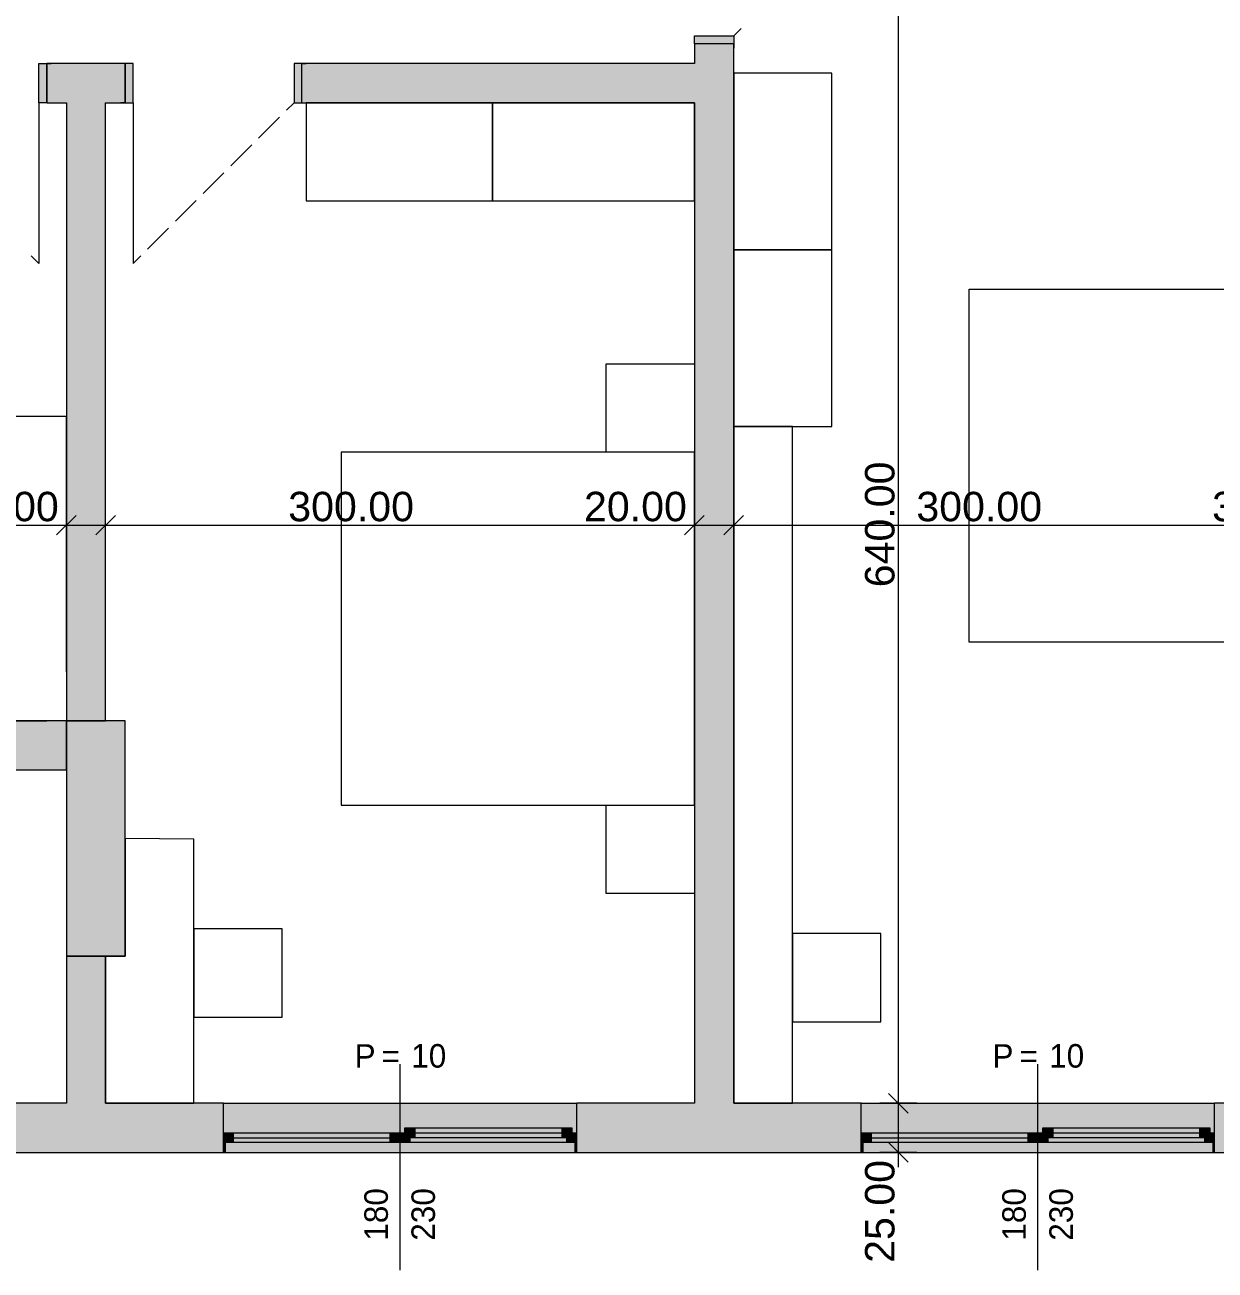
# Model space of a CAD drawing. Header units: millimetres. Extents: x 5493291 to 5652041, y -5155064 to -5098765.
# Drawn here: x 5590895 to 5596958, y -5131592 to -5125245 of the extents above; entities that cross this region are included whole.
import ezdxf

# ---------------------------------------------------------------- set-up
doc = ezdxf.new("R2010")
doc.units = ezdxf.units.MM
doc.header["$MEASUREMENT"] = 0
for name, color, linetype, lineweight in [('Drawing & Figure_Pen_No__1', 7, 'Continuous', 13), ('Drawing & Figure_Pen_No__101', 252, 'Continuous', 13), ('Drawing & Figure_Pen_No__2', 8, 'Continuous', 13)]:
    doc.layers.add(name, color=color, linetype=linetype, lineweight=lineweight)
for name, color, linetype, lineweight, true_color in [('Drawing & Figure_Pen_No__145', 7, 'Continuous', 13, 0x0077b0), ('Drawing & Figure_Pen_No__181', 7, 'Continuous', 5, 0x282828), ('Drawing & Figure_Pen_No__61', 7, 'Continuous', 13, 0x6a6a6a)]:
    doc.layers.add(name, color=color, linetype=linetype, lineweight=lineweight, true_color=true_color)
doc.styles.add('GENERATED_STYLE_1', font='GIL_____.TTF')
doc.styles.add('GENERATED_STYLE_2', font='arial.ttf')

msp = doc.modelspace()

# ---------------------------------------------------------------- hatches: boundary and pattern name
at = {"layer": 'Drawing & Figure_Pen_No__1', "linetype": 'Continuous', "lineweight": 0, "true_color": 0xffffff}
for points in [[(5594305.7, -5125341.6), (5594505.9, -5125341.6), (5594505.9, -5125301.6), (5594305.7, -5125301.6)], [(5594305.7, -5130741.6), (5594505.9, -5130741.6), (5594505.9, -5125341.6), (5594305.7, -5125341.6)], [(5591005.9, -5125641.6), (5591005.9, -5125441.6), (5590965.5, -5125441.6), (5590965.5, -5125641.6)], [(5591005.9, -5125641.6), (5591405.7, -5125641.6), (5591405.7, -5125441.6), (5591005.9, -5125441.6)], [(5591405.7, -5125641.6), (5591445.5, -5125641.6), (5591445.5, -5125441.6), (5591405.7, -5125441.6)], [(5592305.6, -5125441.6), (5592265.8, -5125441.6), (5592265.8, -5125641.6), (5592305.6, -5125641.6)], [(5592305.6, -5125641.6), (5594305.7, -5125641.6), (5594305.7, -5125441.6), (5592305.6, -5125441.6)], [(5591105.7, -5125641.6), (5591105.7, -5128791.4), (5591305.9, -5128791.4), (5591305.9, -5125641.6)], [(5590555.6, -5128991.6), (5590555.6, -5129041.5), (5591105.7, -5129041.5), (5591105.7, -5128791.4), (5590555.6, -5128791.4), (5590555.6, -5128941.7)], [(5591105.7, -5129992), (5591105.7, -5130741.6), (5591305.9, -5130741.6), (5591305.9, -5129992)], [(5590555.6, -5130741.6), (5590555.6, -5130991.7), (5591905.8, -5130991.7), (5591905.8, -5130941.8), (5591905.8, -5130891.9), (5591905.8, -5130741.6)], [(5593705.7, -5130941.8), (5593705.7, -5130891.9), (5593705.7, -5130741.6), (5591905.8, -5130741.6), (5591905.8, -5130891.9), (5591905.8, -5130941.8)], [(5593705.7, -5130941.8), (5593705.7, -5130991.7), (5594305.7, -5130991.7), (5594305.7, -5130741.6), (5593705.7, -5130741.6), (5593705.7, -5130891.9)], [(5594305.7, -5130741.6), (5594305.7, -5130991.7), (5595155.7, -5130991.7), (5595155.7, -5130941.8), (5595155.7, -5130891.9), (5595155.7, -5130741.6)], [(5596955.6, -5130941.8), (5596955.6, -5130891.9), (5596955.6, -5130741.6), (5595155.7, -5130741.6), (5595155.7, -5130891.9), (5595155.7, -5130941.8)], [(5596955.6, -5130941.8), (5596955.6, -5130991.7), (5598305.8, -5130991.7), (5598305.8, -5130741.6), (5596955.6, -5130741.6), (5596955.6, -5130891.9)], [(5591905.8, -5130891.9), (5591905.8, -5130941.8), (5591955.7, -5130941.8), (5591955.7, -5130891.9)], [(5591955.7, -5130891.9), (5591955.7, -5130941.8), (5592755.9, -5130941.8), (5592755.9, -5130891.9)], [(5592805.8, -5130941.8), (5592805.8, -5130891.9), (5592755.9, -5130891.9), (5592755.9, -5130941.8)], [(5592805.8, -5130891.9), (5592805.8, -5130941.8), (5592855.7, -5130941.8), (5592855.7, -5130916.8), (5592830.7, -5130916.8), (5592830.7, -5130891.9)], [(5592830.7, -5130866.9), (5592830.7, -5130916.8), (5592880.6, -5130916.8), (5592880.6, -5130866.9)], [(5593630.9, -5130866.9), (5592880.6, -5130866.9), (5592880.6, -5130916.8), (5592855.7, -5130916.8), (5592855.7, -5130941.8), (5593655.8, -5130941.8), (5593655.8, -5130916.8), (5593630.9, -5130916.8)], [(5593630.9, -5130916.8), (5593630.9, -5130866.9), (5592880.6, -5130866.9), (5592880.6, -5130916.8)], [(5593680.8, -5130916.8), (5593680.8, -5130866.9), (5593630.9, -5130866.9), (5593630.9, -5130916.8)], [(5593705.7, -5130941.8), (5593705.7, -5130891.9), (5593680.8, -5130891.9), (5593680.8, -5130916.8), (5593655.8, -5130916.8), (5593655.8, -5130941.8)], [(5595155.7, -5130891.9), (5595155.7, -5130941.8), (5595205.6, -5130941.8), (5595205.6, -5130891.9)], [(5595205.6, -5130891.9), (5595205.6, -5130941.8), (5596005.8, -5130941.8), (5596005.8, -5130891.9)], [(5596055.7, -5130941.8), (5596055.7, -5130891.9), (5596005.8, -5130891.9), (5596005.8, -5130941.8)], [(5596055.7, -5130891.9), (5596055.7, -5130941.8), (5596105.6, -5130941.8), (5596105.6, -5130916.8), (5596080.6, -5130916.8), (5596080.6, -5130891.9)], [(5596080.6, -5130866.9), (5596080.6, -5130916.8), (5596131.1, -5130916.8), (5596131.1, -5130866.9)], [(5596880.8, -5130866.9), (5596131.1, -5130866.9), (5596131.1, -5130916.8), (5596105.6, -5130916.8), (5596105.6, -5130941.8), (5596905.7, -5130941.8), (5596905.7, -5130916.8), (5596880.8, -5130916.8)], [(5596880.8, -5130916.8), (5596880.8, -5130866.9), (5596131.1, -5130866.9), (5596131.1, -5130916.8)], [(5596930.7, -5130916.8), (5596930.7, -5130866.9), (5596880.8, -5130866.9), (5596880.8, -5130916.8)], [(5596955.6, -5130941.8), (5596955.6, -5130891.9), (5596930.7, -5130891.9), (5596930.7, -5130916.8), (5596905.7, -5130916.8), (5596905.7, -5130941.8)], [(5591905.8, -5130941.8), (5591905.8, -5130991.7), (5591915.9, -5130991.7), (5593695.6, -5130991.7), (5593705.7, -5130991.7), (5593705.7, -5130941.8)], [(5591915.9, -5130991.7), (5591915.9, -5130941.8), (5591905.8, -5130941.8), (5591905.8, -5130991.7)], [(5593705.7, -5130991.7), (5593705.7, -5130941.8), (5593695.6, -5130941.8), (5593695.6, -5130991.7)], [(5595155.7, -5130941.8), (5595155.7, -5130991.7), (5595165.8, -5130991.7), (5596946.1, -5130991.7), (5596955.6, -5130991.7), (5596955.6, -5130941.8)], [(5595165.8, -5130991.7), (5595165.8, -5130941.8), (5595155.7, -5130941.8), (5595155.7, -5130991.7)], [(5596955.6, -5130991.7), (5596955.6, -5130941.8), (5596946.1, -5130941.8), (5596946.1, -5130991.7)]]:
    msp.add_hatch(color=7, dxfattribs=at).paths.add_polyline_path(points)
at = {"layer": 'Drawing & Figure_Pen_No__1', "linetype": 'Continuous', "lineweight": 0, "true_color": 0x000000}
msp.add_hatch(color=18, dxfattribs=at).paths.add_polyline_path([(5591405.7, -5128791.4), (5591105.7, -5128791.4), (5591105.7, -5129992), (5591405.7, -5129992)])

# ---------------------------------------------------------------- linework, layer by layer
at = {"layer": 'Drawing & Figure_Pen_No__1', "color": 7, "linetype": 'Continuous', "lineweight": 13}
for points in [[(5595344.6, -5130741.6), (5595344.6, -5124341.6)], [(5594305.7, -5125341.6), (5594305.7, -5125363.6)], [(5594505.9, -5125341.6), (5594305.7, -5125341.6)], [(5594305.7, -5125341.6), (5594305.7, -5125441.6)], [(5594505.9, -5125341.6), (5594305.7, -5125341.6)], [(5594505.9, -5125341.6), (5594305.7, -5125341.6)], [(5594305.7, -5125341.6), (5594305.7, -5125363.6)], [(5594305.7, -5125341.6), (5594305.7, -5125363.6)], [(5594505.9, -5125341.6), (5594505.9, -5125363.6)], [(5594505.9, -5130741.6), (5594505.9, -5125341.6)], [(5594505.9, -5125341.6), (5594505.9, -5125363.6)], [(5594505.9, -5125341.6), (5594505.9, -5125363.6)], [(5591005.9, -5125441.6), (5591027.9, -5125441.6)], [(5591005.9, -5125641.6), (5591005.9, -5125441.6)], [(5591405.7, -5125441.6), (5591005.9, -5125441.6)], [(5591005.9, -5125641.6), (5591005.9, -5125441.6)], [(5591005.9, -5125641.6), (5591005.9, -5125441.6)], [(5591005.9, -5125441.6), (5591027.9, -5125441.6)], [(5591005.9, -5125441.6), (5591027.9, -5125441.6)], [(5591405.7, -5125441.6), (5591383.7, -5125441.6)], [(5591405.7, -5125441.6), (5591383.7, -5125441.6)], [(5591405.7, -5125441.6), (5591383.7, -5125441.6)], [(5591405.7, -5125641.6), (5591405.7, -5125441.6)], [(5591405.7, -5125641.6), (5591405.7, -5125441.6)], [(5591405.7, -5125641.6), (5591405.7, -5125441.6)], [(5592305.6, -5125441.6), (5592327.6, -5125441.6)], [(5592305.6, -5125641.6), (5592305.6, -5125441.6)], [(5594305.7, -5125441.6), (5592305.6, -5125441.6)], [(5592305.6, -5125641.6), (5592305.6, -5125441.6)], [(5592305.6, -5125641.6), (5592305.6, -5125441.6)], [(5592305.6, -5125441.6), (5592327.6, -5125441.6)], [(5592305.6, -5125441.6), (5592327.6, -5125441.6)], [(5591005.9, -5125641.6), (5591027.9, -5125641.6)], [(5591005.9, -5125641.6), (5591105.7, -5125641.6)], [(5591005.9, -5125641.6), (5591027.9, -5125641.6)], [(5591005.9, -5125641.6), (5591027.9, -5125641.6)], [(5591105.7, -5125641.6), (5591105.7, -5128791.4)], [(5591305.9, -5125641.6), (5591405.7, -5125641.6)], [(5591305.9, -5128791.4), (5591305.9, -5125641.6)], [(5591405.7, -5125641.6), (5591383.7, -5125641.6)], [(5591405.7, -5125641.6), (5591383.7, -5125641.6)], [(5591405.7, -5125641.6), (5591383.7, -5125641.6)], [(5592305.6, -5125641.6), (5592327.6, -5125641.6)], [(5592305.6, -5125641.6), (5594305.7, -5125641.6)], [(5592305.6, -5125641.6), (5592327.6, -5125641.6)], [(5592305.6, -5125641.6), (5592327.6, -5125641.6)], [(5594305.7, -5125641.6), (5594305.7, -5130741.6)], [(5591105.7, -5127888.5), (5591105.7, -5127700.8)], [(5591305.9, -5127888.5), (5591305.9, -5127700.8)], [(5594305.7, -5127888.5), (5594305.7, -5127700.8)], [(5594505.9, -5127888.5), (5594505.9, -5127700.8)], [(5583905.6, -5127794.7), (5591105.7, -5127794.7)], [(5591105.7, -5127794.7), (5591305.9, -5127794.7)], [(5591305.9, -5127794.7), (5594305.7, -5127794.7)], [(5594305.7, -5127794.7), (5594505.9, -5127794.7)], [(5594505.9, -5127794.7), (5597505.7, -5127794.7)], [(5591105.7, -5128791.4), (5590555.6, -5128791.4)], [(5591105.7, -5128791.4), (5591305.9, -5128791.4)], [(5591105.7, -5129041.5), (5591105.7, -5128791.4)], [(5591405.7, -5128791.4), (5591105.7, -5128791.4)], [(5591105.7, -5128791.4), (5591105.7, -5129992)], [(5591405.7, -5129992), (5591405.7, -5128791.4)], [(5590555.6, -5129041.5), (5591105.7, -5129041.5)], [(5591105.7, -5129992), (5591105.7, -5130741.6)], [(5591305.9, -5129992), (5591105.7, -5129992)], [(5591105.7, -5129992), (5591405.7, -5129992)], [(5591305.9, -5130741.6), (5591305.9, -5129992)], [(5591105.7, -5130741.6), (5590555.6, -5130741.6)], [(5591905.8, -5130741.6), (5591305.9, -5130741.6)], [(5591905.8, -5130891.9), (5591905.8, -5130741.6)], [(5593705.7, -5130891.9), (5593705.7, -5130741.6)], [(5594305.7, -5130741.6), (5593705.7, -5130741.6)], [(5595155.7, -5130741.6), (5594505.9, -5130741.6)], [(5595155.7, -5130891.9), (5595155.7, -5130741.6)], [(5595438.5, -5130741.6), (5595250.8, -5130741.6)], [(5595344.6, -5130991.7), (5595344.6, -5130741.6)], [(5596955.6, -5130891.9), (5596955.6, -5130741.6)], [(5597505.7, -5130741.6), (5596955.6, -5130741.6)], [(5591905.8, -5130941.8), (5591905.8, -5130891.9)], [(5593705.7, -5130941.8), (5593705.7, -5130891.9)], [(5595155.7, -5130941.8), (5595155.7, -5130891.9)], [(5596955.6, -5130941.8), (5596955.6, -5130891.9)], [(5540454.1, -5130991.7), (5619356.6, -5130991.7)], [(5540454.1, -5130991.7), (5619356.6, -5130991.7)], [(5590555.6, -5130991.7), (5591905.8, -5130991.7)], [(5591905.8, -5130991.7), (5591905.8, -5130941.8)], [(5591905.8, -5130991.7), (5591905.8, -5130941.8)], [(5593705.7, -5130991.7), (5593705.7, -5130941.8)], [(5593705.7, -5130991.7), (5593705.7, -5130941.8)], [(5593705.7, -5130991.7), (5594305.7, -5130991.7)], [(5594305.7, -5130991.7), (5595155.7, -5130991.7)], [(5595155.7, -5130991.7), (5595155.7, -5130941.8)], [(5595155.7, -5130991.7), (5595155.7, -5130941.8)], [(5595438.5, -5130991.7), (5595250.8, -5130991.7)], [(5595344.6, -5131066.5), (5595344.6, -5130991.7)], [(5596955.6, -5130991.7), (5596955.6, -5130941.8)], [(5596955.6, -5130991.7), (5596955.6, -5130941.8)], [(5596955.6, -5130991.7), (5598305.8, -5130991.7)]]:
    msp.add_lwpolyline(points, dxfattribs=at)
at = {"layer": 'Drawing & Figure_Pen_No__101', "color": 252, "linetype": 'Continuous', "lineweight": 13}
for points in [[(5595006, -5125491.6), (5594505.9, -5125491.6)], [(5594505.9, -5125491.6), (5594505.9, -5126391.6)], [(5595006, -5126391.6), (5595006, -5125491.6)], [(5593277.4, -5125641.6), (5592327.6, -5125641.6)], [(5592327.6, -5125641.6), (5592327.6, -5126141.6)], [(5593277.4, -5126141.6), (5593277.4, -5125641.6)], [(5594305.7, -5125641.6), (5593277.4, -5125641.6)], [(5593277.4, -5125641.6), (5593277.4, -5126141.6)], [(5594305.7, -5126141.6), (5594305.7, -5125641.6)], [(5592327.6, -5126141.6), (5593277.4, -5126141.6)], [(5593277.4, -5126141.6), (5594305.7, -5126141.6)], [(5594505.9, -5126391.6), (5595006, -5126391.6)], [(5595006, -5126391.6), (5594505.9, -5126391.6)], [(5594505.9, -5126391.6), (5594505.9, -5127291.6)], [(5595006, -5127291.6), (5595006, -5126391.6)], [(5595705.8, -5128391.7), (5595705.8, -5126591.7)], [(5595705.8, -5126591.7), (5597505.7, -5126591.7)], [(5593856, -5127422.2), (5593856, -5126972.4)], [(5593856, -5126972.4), (5594305.7, -5126972.4)], [(5594305.7, -5126972.4), (5594305.7, -5127422.2)], [(5591105.7, -5127241.7), (5590605.5, -5127241.7)], [(5591105.7, -5128542), (5591105.7, -5127241.7)], [(5594505.9, -5127291.6), (5595006, -5127291.6)], [(5594805.8, -5127291.6), (5594505.9, -5127291.6)], [(5594505.9, -5127291.6), (5594505.9, -5130741.6)], [(5594805.8, -5130741.6), (5594805.8, -5127291.6)], [(5594305.7, -5127422.2), (5592505.8, -5127422.2)], [(5592505.8, -5127422.2), (5592505.8, -5129222.7)], [(5594305.7, -5127422.2), (5593856, -5127422.2)], [(5594305.7, -5129222.7), (5594305.7, -5127422.2)], [(5597505.7, -5128391.7), (5595705.8, -5128391.7)], [(5590605.5, -5128791.4), (5591005.9, -5128791.4)], [(5592505.8, -5129222.7), (5594305.7, -5129222.7)], [(5593856, -5129672.4), (5593856, -5129222.7)], [(5593856, -5129222.7), (5594305.7, -5129222.7)], [(5594305.7, -5129222.7), (5594305.7, -5129672.4)], [(5591755.6, -5129395), (5591405.7, -5129392)], [(5591405.7, -5129392), (5591405.7, -5129992)], [(5591755.6, -5130741.6), (5591755.6, -5129395)], [(5594305.7, -5129672.4), (5593856, -5129672.4)], [(5592205.8, -5129852.4), (5591755.6, -5129852.4)], [(5591755.6, -5129852.4), (5591755.6, -5130302.6)], [(5592205.8, -5130302.6), (5592205.8, -5129852.4)], [(5595255.5, -5129876.1), (5594805.8, -5129876.1)], [(5594805.8, -5129876.1), (5594805.8, -5130326.4)], [(5595255.5, -5130326.4), (5595255.5, -5129876.1)], [(5591405.7, -5129992), (5591305.9, -5129992)], [(5591305.9, -5129992), (5591305.9, -5130741.6)], [(5591755.6, -5130302.6), (5592205.8, -5130302.6)], [(5594805.8, -5130326.4), (5595255.5, -5130326.4)], [(5591305.9, -5130741.6), (5591755.6, -5130741.6)], [(5594505.9, -5130741.6), (5594805.8, -5130741.6)]]:
    msp.add_lwpolyline(points, dxfattribs=at)
at = {"layer": 'Drawing & Figure_Pen_No__145', "color": 144, "linetype": 'Continuous', "lineweight": 13, "true_color": 0x0077b0}
for points in [[(5591155.6, -5127744.8), (5591055.8, -5127844.6)], [(5591355.8, -5127744.8), (5591255.4, -5127844.6)], [(5594355.6, -5127744.8), (5594255.8, -5127844.6)], [(5594555.8, -5127744.8), (5594456, -5127844.6)], [(5592805.8, -5131591.7), (5592805.8, -5130542)], [(5596055.7, -5131591.7), (5596055.7, -5130542)], [(5595294.7, -5130691.7), (5595394.5, -5130791.5)], [(5595294.7, -5130941.8), (5595394.5, -5131041.6)]]:
    msp.add_lwpolyline(points, dxfattribs=at)
at = {"layer": 'Drawing & Figure_Pen_No__181', "color": 250, "linetype": 'Continuous', "lineweight": 5, "true_color": 0x282828}
for points in [[(5594505.9, -5125301.6), (5594544.5, -5125262.9)], [(5592265.8, -5125641.6), (5592227.2, -5125680.4)], [(5592191.6, -5125715.7), (5592085.2, -5125821.8)], [(5592050.2, -5125857.2), (5591943.9, -5125963.3)], [(5591908.8, -5125998.6), (5591802.5, -5126104.7)], [(5591767.4, -5126140), (5591661.1, -5126246.1)], [(5591626.1, -5126281.5), (5591519.7, -5126387.5)], [(5590926.9, -5126422.9), (5590965.5, -5126461.6)], [(5591484.7, -5126422.9), (5591445.5, -5126461.6)]]:
    msp.add_lwpolyline(points, dxfattribs=at)
at = {"layer": 'Drawing & Figure_Pen_No__2', "color": 8, "linetype": 'Continuous', "lineweight": 13}
for points in [[(5591905.8, -5130741.6), (5593705.7, -5130741.6)], [(5591905.8, -5130891.9), (5591905.8, -5130741.6)], [(5593705.7, -5130891.9), (5593705.7, -5130741.6)], [(5595155.7, -5130741.6), (5596955.6, -5130741.6)], [(5595155.7, -5130891.9), (5595155.7, -5130741.6)], [(5596955.6, -5130891.9), (5596955.6, -5130741.6)], [(5591905.8, -5130891.9), (5591955.7, -5130891.9)], [(5591905.8, -5130941.8), (5591905.8, -5130891.9)], [(5591905.8, -5130941.8), (5591905.8, -5130891.9)], [(5591955.7, -5130891.9), (5591955.7, -5130941.8)], [(5591955.7, -5130891.9), (5592755.9, -5130891.9)], [(5591955.7, -5130916.8), (5592755.9, -5130916.8)], [(5592755.9, -5130941.8), (5592755.9, -5130891.9)], [(5592755.9, -5130891.9), (5592805.8, -5130891.9)], [(5592805.8, -5130891.9), (5592830.7, -5130891.9)], [(5592830.7, -5130866.9), (5592880.6, -5130866.9)], [(5592830.7, -5130916.8), (5592830.7, -5130866.9)], [(5592830.7, -5130891.9), (5592830.7, -5130916.8)], [(5592830.7, -5130916.8), (5592855.7, -5130916.8)], [(5592880.6, -5130916.8), (5592830.7, -5130916.8)], [(5592855.7, -5130916.8), (5592855.7, -5130941.8)], [(5592880.6, -5130866.9), (5593630.9, -5130866.9)], [(5592880.6, -5130866.9), (5592880.6, -5130916.8)], [(5592880.6, -5130866.9), (5593630.9, -5130866.9)], [(5592880.6, -5130891.9), (5593630.9, -5130891.9)], [(5593630.9, -5130916.8), (5592880.6, -5130916.8)], [(5593630.9, -5130916.8), (5593630.9, -5130866.9)], [(5593630.9, -5130866.9), (5593680.8, -5130866.9)], [(5593680.8, -5130916.8), (5593630.9, -5130916.8)], [(5593655.8, -5130941.8), (5593655.8, -5130916.8)], [(5593655.8, -5130916.8), (5593680.8, -5130916.8)], [(5593680.8, -5130866.9), (5593680.8, -5130916.8)], [(5593680.8, -5130916.8), (5593680.8, -5130891.9)], [(5593680.8, -5130891.9), (5593705.7, -5130891.9)], [(5593705.7, -5130941.8), (5593705.7, -5130891.9)], [(5593705.7, -5130941.8), (5593705.7, -5130891.9)], [(5595155.7, -5130891.9), (5595205.6, -5130891.9)], [(5595155.7, -5130941.8), (5595155.7, -5130891.9)], [(5595155.7, -5130941.8), (5595155.7, -5130891.9)], [(5595205.6, -5130891.9), (5595205.6, -5130941.8)], [(5595205.6, -5130891.9), (5596005.8, -5130891.9)], [(5595205.6, -5130916.8), (5596005.8, -5130916.8)], [(5596005.8, -5130941.8), (5596005.8, -5130891.9)], [(5596005.8, -5130891.9), (5596055.7, -5130891.9)], [(5596055.7, -5130891.9), (5596080.6, -5130891.9)], [(5596080.6, -5130866.9), (5596131.1, -5130866.9)], [(5596080.6, -5130916.8), (5596080.6, -5130866.9)], [(5596080.6, -5130891.9), (5596080.6, -5130916.8)], [(5596080.6, -5130916.8), (5596105.6, -5130916.8)], [(5596131.1, -5130916.8), (5596080.6, -5130916.8)], [(5596105.6, -5130916.8), (5596105.6, -5130941.8)], [(5596131.1, -5130866.9), (5596880.8, -5130866.9)], [(5596131.1, -5130866.9), (5596131.1, -5130916.8)], [(5596131.1, -5130866.9), (5596880.8, -5130866.9)], [(5596131.1, -5130891.9), (5596880.8, -5130891.9)], [(5596880.8, -5130916.8), (5596131.1, -5130916.8)], [(5596880.8, -5130916.8), (5596880.8, -5130866.9)], [(5596880.8, -5130866.9), (5596930.7, -5130866.9)], [(5596930.7, -5130916.8), (5596880.8, -5130916.8)], [(5596905.7, -5130941.8), (5596905.7, -5130916.8)], [(5596905.7, -5130916.8), (5596930.7, -5130916.8)], [(5596930.7, -5130866.9), (5596930.7, -5130916.8)], [(5596930.7, -5130916.8), (5596930.7, -5130891.9)], [(5596930.7, -5130891.9), (5596955.6, -5130891.9)], [(5596955.6, -5130941.8), (5596955.6, -5130891.9)], [(5596955.6, -5130941.8), (5596955.6, -5130891.9)], [(5591915.9, -5130941.8), (5591905.8, -5130941.8)], [(5591905.8, -5130941.8), (5591905.8, -5130991.7)], [(5591955.7, -5130941.8), (5591905.8, -5130941.8)], [(5591905.8, -5130991.7), (5591905.8, -5130941.8)], [(5591905.8, -5130991.7), (5591905.8, -5130941.8)], [(5591905.8, -5130991.7), (5591905.8, -5130941.8)], [(5591905.8, -5130991.7), (5593705.7, -5130991.7)], [(5591905.8, -5130991.7), (5591915.9, -5130991.7)], [(5591915.9, -5130991.7), (5591915.9, -5130941.8)], [(5591915.9, -5130991.7), (5593695.6, -5130991.7)], [(5592755.9, -5130941.8), (5591955.7, -5130941.8)], [(5592805.8, -5130941.8), (5592755.9, -5130941.8)], [(5592855.7, -5130941.8), (5592805.8, -5130941.8)], [(5593655.8, -5130941.8), (5592855.7, -5130941.8)], [(5593705.7, -5130941.8), (5593655.8, -5130941.8)], [(5593705.7, -5130941.8), (5593695.6, -5130941.8)], [(5593695.6, -5130941.8), (5593695.6, -5130991.7)], [(5593695.6, -5130991.7), (5593705.7, -5130991.7)], [(5593705.7, -5130991.7), (5593705.7, -5130941.8)], [(5593705.7, -5130991.7), (5593705.7, -5130941.8)], [(5593705.7, -5130991.7), (5593705.7, -5130941.8)], [(5593705.7, -5130991.7), (5593705.7, -5130941.8)], [(5595165.8, -5130941.8), (5595155.7, -5130941.8)], [(5595155.7, -5130941.8), (5595155.7, -5130991.7)], [(5595205.6, -5130941.8), (5595155.7, -5130941.8)], [(5595155.7, -5130991.7), (5595155.7, -5130941.8)], [(5595155.7, -5130991.7), (5595155.7, -5130941.8)], [(5595155.7, -5130991.7), (5595155.7, -5130941.8)], [(5595155.7, -5130991.7), (5596955.6, -5130991.7)], [(5595155.7, -5130991.7), (5595165.8, -5130991.7)], [(5595165.8, -5130991.7), (5595165.8, -5130941.8)], [(5595165.8, -5130991.7), (5596946.1, -5130991.7)], [(5596005.8, -5130941.8), (5595205.6, -5130941.8)], [(5596055.7, -5130941.8), (5596005.8, -5130941.8)], [(5596105.6, -5130941.8), (5596055.7, -5130941.8)], [(5596905.7, -5130941.8), (5596105.6, -5130941.8)], [(5596955.6, -5130941.8), (5596905.7, -5130941.8)], [(5596955.6, -5130941.8), (5596946.1, -5130941.8)], [(5596946.1, -5130941.8), (5596946.1, -5130991.7)], [(5596946.1, -5130991.7), (5596955.6, -5130991.7)], [(5596955.6, -5130991.7), (5596955.6, -5130941.8)], [(5596955.6, -5130991.7), (5596955.6, -5130941.8)], [(5596955.6, -5130991.7), (5596955.6, -5130941.8)], [(5596955.6, -5130991.7), (5596955.6, -5130941.8)]]:
    msp.add_lwpolyline(points, dxfattribs=at)
at = {"layer": 'Drawing & Figure_Pen_No__61', "color": 251, "linetype": 'Continuous', "lineweight": 13, "true_color": 0x6a6a6a}
for points in [[(5594305.7, -5125341.6), (5594305.7, -5125301.6)], [(5594305.7, -5125301.6), (5594505.9, -5125301.6)], [(5594505.9, -5125341.6), (5594305.7, -5125341.6)], [(5594505.9, -5125301.6), (5594505.9, -5125341.6)], [(5590965.5, -5125641.6), (5590965.5, -5125441.6)], [(5590965.5, -5125441.6), (5591005.9, -5125441.6)], [(5591005.9, -5125441.6), (5591005.9, -5125641.6)], [(5591445.5, -5125441.6), (5591405.7, -5125441.6)], [(5591405.7, -5125441.6), (5591405.7, -5125641.6)], [(5591445.5, -5125641.6), (5591445.5, -5125441.6)], [(5592305.6, -5125441.6), (5592265.8, -5125441.6)], [(5592265.8, -5125441.6), (5592265.8, -5125641.6)], [(5592305.6, -5125641.6), (5592305.6, -5125441.6)], [(5591005.9, -5125641.6), (5590965.5, -5125641.6)], [(5590965.5, -5125641.6), (5590965.5, -5126461.6)], [(5591405.7, -5125641.6), (5591445.5, -5125641.6)], [(5591445.5, -5125641.6), (5591445.5, -5126461.6)], [(5592265.8, -5125641.6), (5592305.6, -5125641.6)]]:
    msp.add_lwpolyline(points, dxfattribs=at)

# ---------------------------------------------------------------- texts
at = {"layer": 'Drawing & Figure_Pen_No__1', "color": 7, "linetype": 'Continuous', "lineweight": 13, "attachment_point": 7, "rotation": 90}
for s, insert, char_height, style in [('\\A1;{\\pql;\\fArial|b0|i0|c0|p0;\\W1.000000;640.00}', (5595326.9, -5128111.5), 150.005, 'GENERATED_STYLE_2'), ('\\A1;{\\pql;\\fArial|b0|i0|c0|p0;\\W1.000000;25.00}', (5595326.9, -5131554.8), 150.005, 'GENERATED_STYLE_2'), ('\\A1;{\\pql;\\fGill Sans MT|b0|i0|c0|p0;\\W1.000000;180}', (5592745.5, -5131441.8), 120.004, 'GENERATED_STYLE_1'), ('\\A1;{\\pql;\\fGill Sans MT|b0|i0|c0|p0;\\W1.000000;230}', (5592985.5, -5131441.8), 120.004, 'GENERATED_STYLE_1'), ('\\A1;{\\pql;\\fGill Sans MT|b0|i0|c0|p0;\\W1.000000;180}', (5595995.6, -5131441.8), 120.004, 'GENERATED_STYLE_1'), ('\\A1;{\\pql;\\fGill Sans MT|b0|i0|c0|p0;\\W1.000000;230}', (5596235.5, -5131441.8), 120.004, 'GENERATED_STYLE_1')]:
    msp.add_mtext(s, dxfattribs=dict(at, insert=insert, char_height=char_height, style=style))
at = {"layer": 'Drawing & Figure_Pen_No__1', "color": 7, "linetype": 'Continuous', "lineweight": 13, "attachment_point": 7}
for s, insert, char_height, style in [('\\A1;{\\pql;\\fArial|b0|i0|c0|p0;\\W1.000000;20.00}', (5590542.8, -5127777), 150.005, 'GENERATED_STYLE_2'), ('\\A1;{\\pql;\\fArial|b0|i0|c0|p0;\\W1.000000;300.00}', (5592236, -5127777.1), 150.005, 'GENERATED_STYLE_2'), ('\\A1;{\\pql;\\fArial|b0|i0|c0|p0;\\W1.000000;20.00}', (5593742.9, -5127777), 150.005, 'GENERATED_STYLE_2'), ('\\A1;{\\pql;\\fArial|b0|i0|c0|p0;\\W1.000000;300.00}', (5595436.1, -5127777.1), 150.005, 'GENERATED_STYLE_2'), ('\\A1;{\\pql;\\fArial|b0|i0|c0|p0;\\W1.000000;30.00}', (5596943.1, -5127777.1), 150.005, 'GENERATED_STYLE_2'), ('\\A1;{\\pql;\\fGill Sans MT|b0|i0|c0|p0;\\W1.000000;P}', (5592574.2, -5130560.2), 120.004, 'GENERATED_STYLE_1'), ('\\A1;{\\pql;\\fGill Sans MT|b0|i0|c0|p0;\\W1.000000;=}', (5592711.5, -5130560.2), 120.004, 'GENERATED_STYLE_1'), ('\\A1;{\\pql;\\fGill Sans MT|b0|i0|c0|p0;\\W1.000000;10}', (5592862.8, -5130561.4), 120.004, 'GENERATED_STYLE_1'), ('\\A1;{\\pql;\\fGill Sans MT|b0|i0|c0|p0;\\W1.000000;P}', (5595824.2, -5130560.2), 120.004, 'GENERATED_STYLE_1'), ('\\A1;{\\pql;\\fGill Sans MT|b0|i0|c0|p0;\\W1.000000;=}', (5595961.7, -5130560.2), 120.004, 'GENERATED_STYLE_1'), ('\\A1;{\\pql;\\fGill Sans MT|b0|i0|c0|p0;\\W1.000000;10}', (5596113, -5130561.4), 120.004, 'GENERATED_STYLE_1'), ('\\A1;{\\pql;\\fGill Sans MT|b0|i0|c0|p0;\\W1.000000; }', (5592662.6, -5130560.2), 120.004, 'GENERATED_STYLE_1'), ('\\A1;{\\pql;\\fGill Sans MT|b0|i0|c0|p0;\\W1.000000; }', (5592813.9, -5130560.2), 120.004, 'GENERATED_STYLE_1'), ('\\A1;{\\pql;\\fGill Sans MT|b0|i0|c0|p0;\\W1.000000; }', (5595912.6, -5130560.2), 120.004, 'GENERATED_STYLE_1'), ('\\A1;{\\pql;\\fGill Sans MT|b0|i0|c0|p0;\\W1.000000; }', (5596064.1, -5130560.2), 120.004, 'GENERATED_STYLE_1')]:
    msp.add_mtext(s, dxfattribs=dict(at, insert=insert, char_height=char_height, style=style))

doc.saveas('drawing.dxf')
